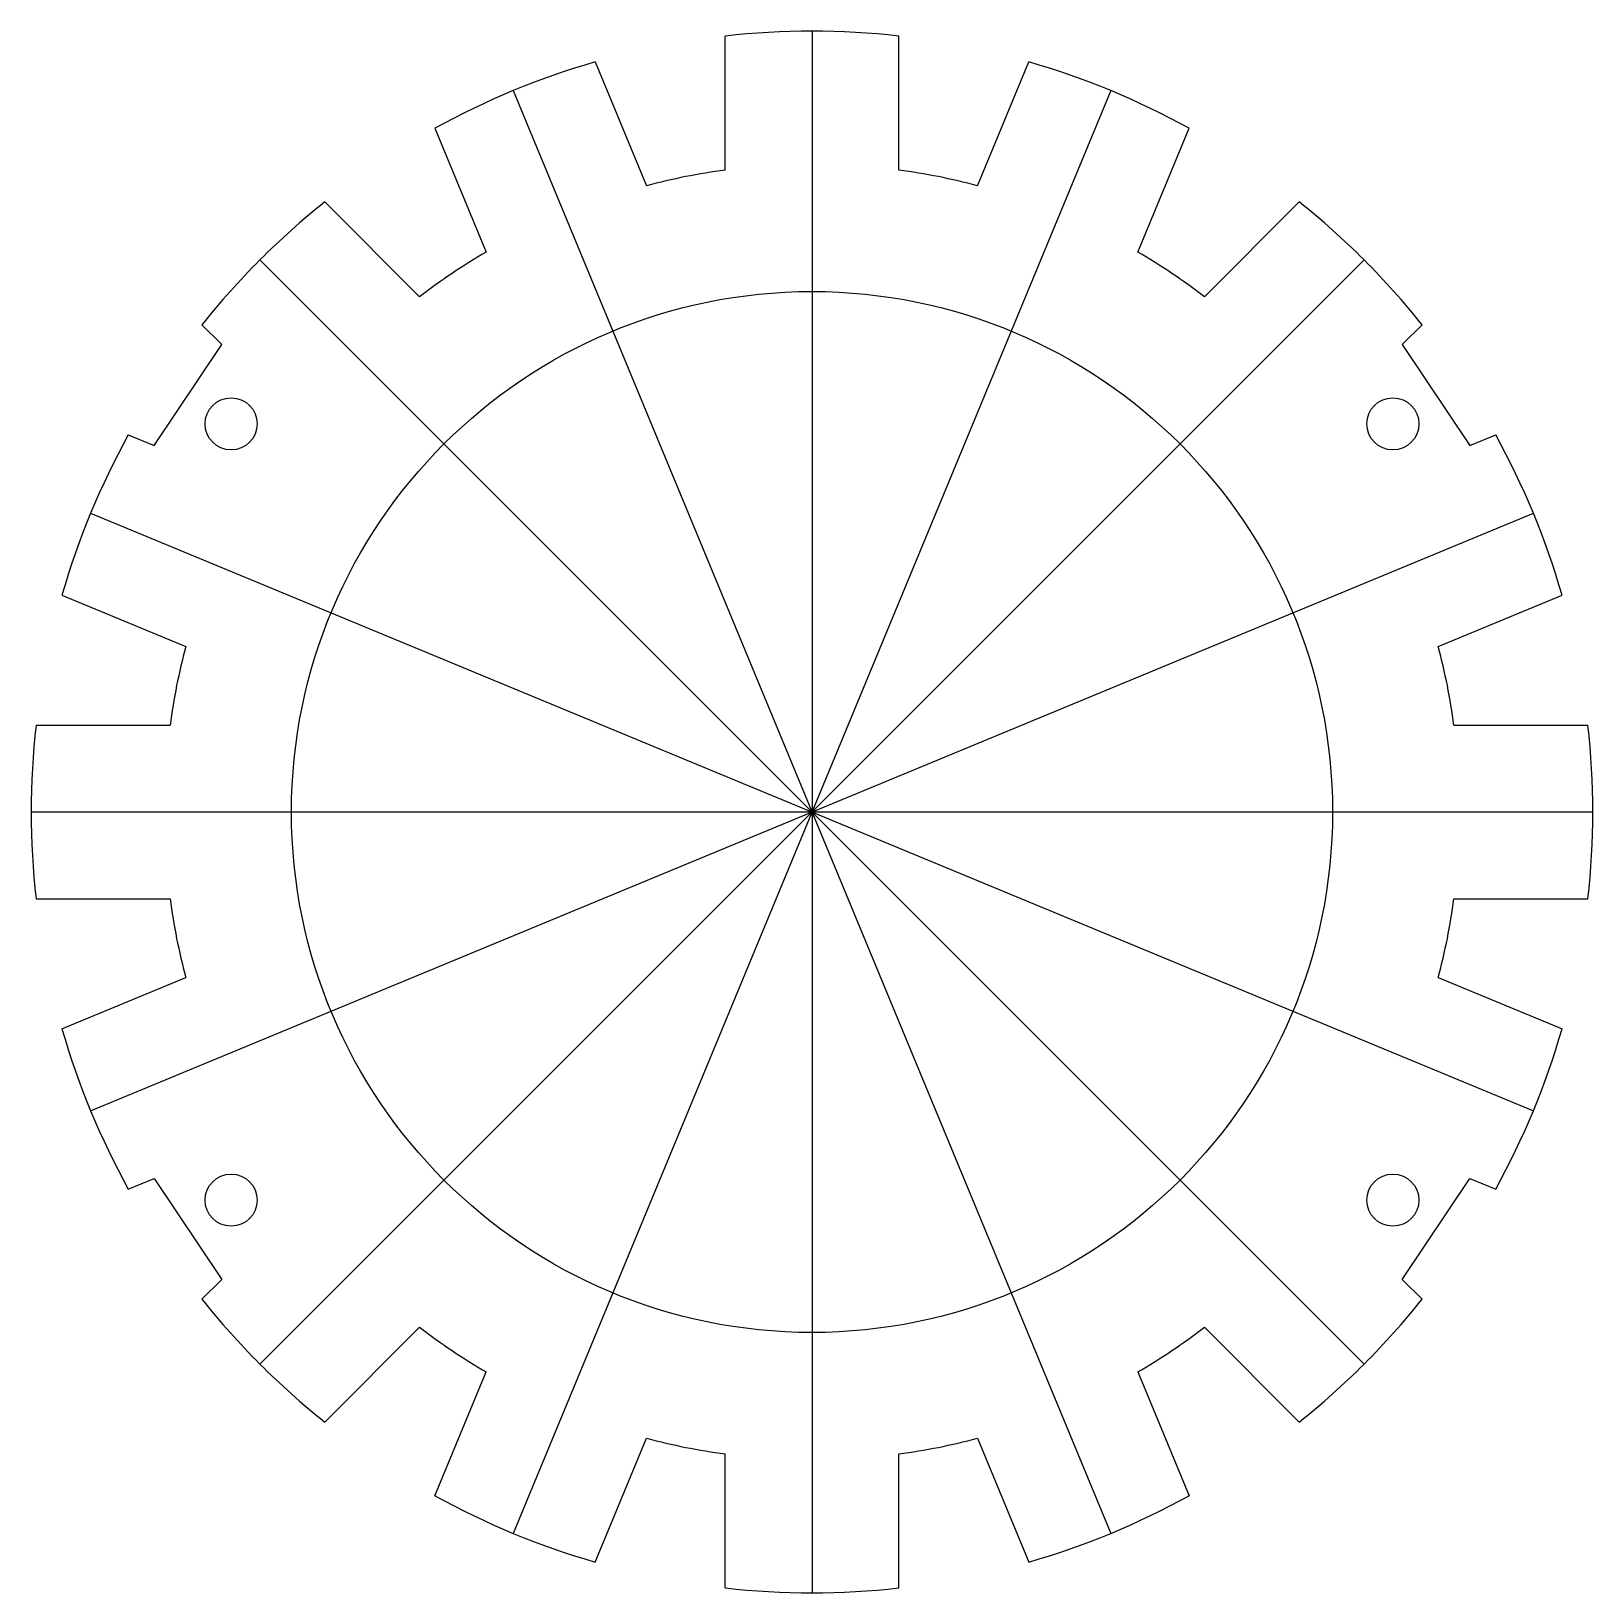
# Model space of a CAD drawing. Header units: millimetres. Extents: x 18.59 to 27.59, y 13.46 to 22.46.
import ezdxf

# ---------------------------------------------------------------- set-up
doc = ezdxf.new("R2010")
doc.units = ezdxf.units.MM

msp = doc.modelspace()

# ---------------------------------------------------------------- linework, layer by layer
at = {"color": 7, "linetype": 'Continuous'}
for p, q in [((22.5862, 21.662), (22.5862, 22.4341)), ((23.0862, 22.462), (23.0862, 13.462)), ((23.5862, 21.662), (23.5862, 22.4341)), ((21.8367, 22.2851), (22.1322, 21.5717)), ((24.0402, 21.5717), (24.3357, 22.2851)), ((24.8083, 22.1195), (21.3641, 13.8045)), ((21.3641, 22.1195), (24.8083, 13.8045)), ((20.9128, 21.9024), (21.2083, 21.189)), ((24.9641, 21.189), (25.2596, 21.9024)), ((20.2775, 21.4778), (20.8235, 20.9318)), ((25.3489, 20.9318), (25.8949, 21.4778)), ((19.9042, 14.78), (26.2682, 21.144)), ((19.9042, 21.144), (26.2682, 14.78)), ((19.5704, 20.7707), (19.6838, 20.6573)), ((26.4886, 20.6573), (26.602, 20.7707)), ((19.294, 20.074), (19.6838, 20.6573)), ((26.4886, 20.6573), (26.8784, 20.074)), ((19.1458, 20.1354), (19.294, 20.074)), ((26.8784, 20.074), (27.0266, 20.1354)), ((18.9287, 19.6841), (27.2437, 16.2399)), ((18.9287, 16.2399), (27.2437, 19.6841)), ((18.7631, 19.2115), (19.4765, 18.916)), ((26.6959, 18.916), (27.4093, 19.2115)), ((18.6141, 18.462), (19.3862, 18.462)), ((26.7862, 18.462), (27.5583, 18.462)), ((18.5862, 17.962), (27.5862, 17.962)), ((18.6141, 17.462), (19.3862, 17.462)), ((26.7862, 17.462), (27.5583, 17.462)), ((18.7631, 16.7125), (19.4765, 17.008)), ((26.6959, 17.008), (27.4093, 16.7125)), ((19.1458, 15.7886), (19.294, 15.85)), ((19.294, 15.85), (19.6838, 15.2667)), ((26.4886, 15.2667), (26.8784, 15.85)), ((26.8784, 15.85), (27.0266, 15.7886)), ((19.5704, 15.1533), (19.6838, 15.2667)), ((26.4886, 15.2667), (26.602, 15.1533)), ((20.2775, 14.4462), (20.8235, 14.9922)), ((25.3489, 14.9922), (25.8949, 14.4462)), ((20.9128, 14.0216), (21.2083, 14.735)), ((24.9641, 14.735), (25.2596, 14.0216)), ((21.8367, 13.6389), (22.1322, 14.3523)), ((24.0402, 14.3523), (24.3357, 13.6389)), ((22.5862, 13.4899), (22.5862, 14.262)), ((23.5862, 13.4899), (23.5862, 14.262))]:
    msp.add_line(p, q, dxfattribs=at)
for centre, radius in [((23.0862, 17.962), 3), ((19.7383, 20.199), 0.15), ((26.4341, 20.199), 0.15), ((19.7383, 15.725), 0.15), ((26.4341, 15.725), 0.15)]:
    msp.add_circle(centre, radius, dxfattribs=at)
for radius, start, end in [(4.5, 83.62063, 96.37937), (4.5, 106.12058, 118.87932), (4.5, 61.12066, 73.87942), (3.7336, 97.696, 104.80389), (3.7336, 75.19597, 82.30387), (4.5, 128.62061, 141.37934), (4.5, 38.62063, 51.37935), (3.7336, 120.19605, 127.30395), (3.7336, 52.69599, 59.80387), (4.5, 151.12069, 163.87944), (4.5, 16.12062, 28.87936), (3.7336, 165.19598, 172.30386), (3.7336, 7.69613, 14.80401), (4.5, 173.62064, 186.37936), (4.5, 353.62064, 6.37936), (3.7336, 187.69615, 194.80404), (3.7336, 345.19597, 352.30388), (4.5, 196.1206, 208.87933), (4.5, 331.12064, 343.87936), (4.5, 218.62063, 231.37937), (4.5, 308.62066, 321.3794), (3.7336, 232.69609, 239.80398), (3.7336, 300.19608, 307.30397), (3.7336, 255.196, 262.30389), (3.7336, 277.6961, 284.80399), (4.5, 241.12066, 253.87941), (4.5, 286.12059, 298.87934), (4.5, 263.62063, 276.37937)]:
    msp.add_arc((23.0862, 17.962), radius, start, end, dxfattribs=at)

doc.saveas('drawing.dxf')
